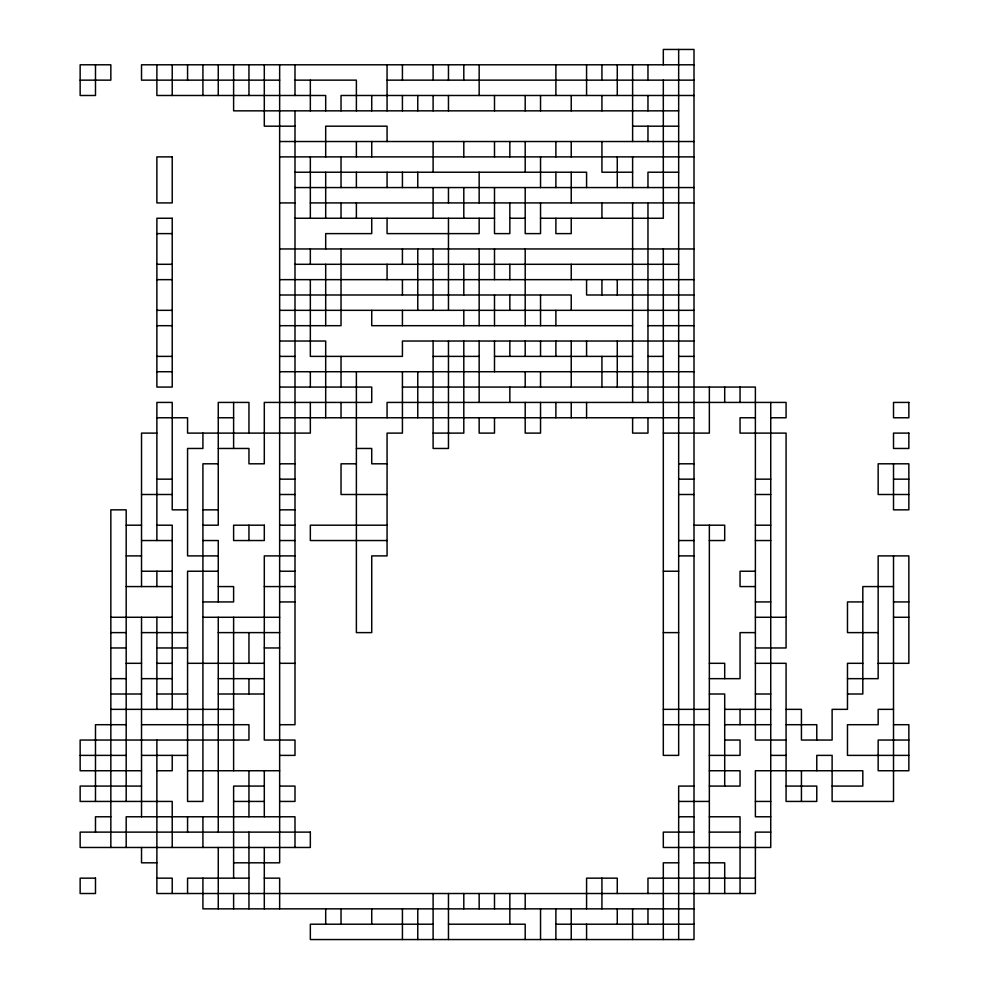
<?xml version="1.0" encoding="UTF-8"?>
<svg xmlns="http://www.w3.org/2000/svg" width="989" height="989" viewBox="0 0 989 989"><rect width="100%" height="100%" fill="white"/><g stroke="black" fill="none" stroke-linecap="round" stroke-linejoin="round"><path stroke-width="1.48" d="M694.006 64.792L141.526 64.792L141.526 80.146L279.652 80.146M80.146 80.146L110.842 80.146L110.842 64.792L80.146 64.792L80.146 95.488L95.488 95.488L95.488 64.792M294.994 80.146L356.386 80.146L356.386 110.842M387.07 80.146L694.006 80.146M694.006 95.488L341.032 95.488L341.032 110.842M678.664 110.842L233.614 110.842L233.614 64.792M294.994 126.184L264.298 126.184L264.298 64.792M632.614 126.184L678.664 126.184M279.652 141.526L694.006 141.526M279.652 156.88L694.006 156.88M294.994 172.222L586.576 172.222L586.576 187.564M632.614 172.222L601.93 172.222L601.93 141.526M678.664 172.222L647.968 172.222L647.968 187.564M294.994 187.564L694.006 187.564M279.652 202.918L294.994 202.918M310.336 202.918L694.006 202.918M294.994 218.26L494.5 218.26M509.842 218.26L525.196 218.26M540.538 218.26L663.31 218.26L663.31 80.146M156.88 233.614L172.222 233.614M279.652 248.956L694.006 248.956M156.88 264.298L172.222 264.298M294.994 264.298L678.664 264.298M156.88 279.652L172.222 279.652M279.652 279.652L694.006 279.652M279.652 294.994L571.234 294.994L571.234 310.336M694.006 294.994L586.576 294.994L586.576 279.652M156.88 310.336L172.222 310.336M279.652 310.336L694.006 310.336M156.88 325.69L172.222 325.69M279.652 325.69L341.032 325.69L341.032 248.956M632.614 325.69L371.728 325.69L371.728 310.336M647.968 325.69L694.006 325.69M279.652 341.032L325.69 341.032L325.69 417.766M694.006 341.032L402.424 341.032L402.424 356.386L310.336 356.386L310.336 279.652M156.88 356.386L172.222 356.386M279.652 356.386L294.994 356.386M433.108 356.386L479.158 356.386M494.5 356.386L632.614 356.386M647.968 356.386L663.31 356.386M678.664 356.386L694.006 356.386M156.88 371.728L172.222 371.728M279.652 371.728L694.006 371.728M279.652 387.07L371.728 387.07L371.728 402.424L264.298 402.424L264.298 463.804L248.956 463.804L248.956 448.462L218.26 448.462M402.424 387.07L755.386 387.07L755.386 740.044L786.082 740.044M156.88 417.766L187.564 417.766L187.564 433.108L310.336 433.108L310.336 402.424M218.26 417.766L233.614 417.766M279.652 417.766L694.006 417.766M755.386 417.766L740.044 417.766L740.044 433.108L786.082 433.108L786.082 647.968L755.386 647.968M770.74 417.766L786.082 417.766L786.082 402.424L387.07 402.424L387.07 417.766M156.88 433.108L141.526 433.108L141.526 586.576M433.108 433.108L463.804 433.108L463.804 341.032M663.31 433.108L709.348 433.108L709.348 387.07M356.386 448.462L371.728 448.462L371.728 463.804L387.07 463.804M218.26 463.804L202.918 463.804L202.918 801.436L187.564 801.436L187.564 571.234L218.26 571.234M279.652 463.804L294.994 463.804M356.386 463.804L341.032 463.804L341.032 494.5L387.07 494.5M678.664 463.804L694.006 463.804M156.88 479.158L172.222 479.158M279.652 479.158L294.994 479.158M678.664 479.158L694.006 479.158M755.386 479.158L770.74 479.158M893.512 479.158L908.854 479.158M141.526 494.5L172.222 494.5M279.652 494.5L294.994 494.5M678.664 494.5L694.006 494.5M755.386 494.5L770.74 494.5M908.854 494.5L878.158 494.5L878.158 463.804L908.854 463.804L908.854 509.842L893.512 509.842L893.512 463.804M187.564 509.842L172.222 509.842L172.222 402.424L156.88 402.424L156.88 540.538M202.918 509.842L218.26 509.842M279.652 509.842L294.994 509.842M126.184 525.196L141.526 525.196M156.88 525.196L172.222 525.196L172.222 709.348M202.918 525.196L218.26 525.196L218.26 402.424L248.956 402.424L248.956 433.108M279.652 525.196L294.994 525.196M387.07 525.196L310.336 525.196L310.336 540.538L387.07 540.538M694.006 525.196L724.702 525.196L724.702 540.538L709.348 540.538M755.386 525.196L770.74 525.196M141.526 540.538L172.222 540.538M202.918 540.538L218.26 540.538L218.26 601.93M279.652 540.538L294.994 540.538M678.664 540.538L694.006 540.538M755.386 540.538L770.74 540.538M126.184 555.892L141.526 555.892M218.26 555.892L187.564 555.892L187.564 448.462L202.918 448.462L202.918 433.108M294.994 555.892L264.298 555.892L264.298 740.044L294.994 740.044L294.994 755.386L279.652 755.386M678.664 555.892L694.006 555.892M141.526 571.234L172.222 571.234M279.652 571.234L294.994 571.234M663.31 571.234L678.664 571.234M755.386 571.234L740.044 571.234L740.044 586.576L755.386 586.576M126.184 586.576L172.222 586.576M218.26 586.576L233.614 586.576L233.614 601.93L202.918 601.93M264.298 586.576L294.994 586.576M893.512 586.576L862.816 586.576L862.816 694.006L847.474 694.006M279.652 601.93L294.994 601.93M755.386 601.93L770.74 601.93M862.816 601.93L847.474 601.93L847.474 632.614L878.158 632.614M893.512 601.93L908.854 601.93M110.842 617.272L172.222 617.272M202.918 617.272L279.652 617.272M755.386 617.272L786.082 617.272M893.512 617.272L908.854 617.272M110.842 632.614L126.184 632.614M141.526 632.614L187.564 632.614M218.26 632.614L279.652 632.614M663.31 632.614L678.664 632.614M755.386 632.614L740.044 632.614L740.044 678.664L709.348 678.664M110.842 647.968L126.184 647.968M156.88 647.968L187.564 647.968M264.298 647.968L279.652 647.968M126.184 663.31L141.526 663.31M156.88 663.31L172.222 663.31M187.564 663.31L264.298 663.31M279.652 663.31L294.994 663.31M709.348 663.31L724.702 663.31L724.702 678.664M755.386 663.31L786.082 663.31L786.082 801.436L816.778 801.436L816.778 786.082L786.082 786.082M862.816 663.31L847.474 663.31L847.474 709.348L832.12 709.348L832.12 740.044L801.436 740.044L801.436 709.348L786.082 709.348M878.158 663.31L908.854 663.31L908.854 555.892L878.158 555.892L878.158 678.664L847.474 678.664M110.842 678.664L126.184 678.664M141.526 678.664L172.222 678.664M218.26 678.664L264.298 678.664M110.842 694.006L141.526 694.006M156.88 694.006L187.564 694.006M218.26 694.006L264.298 694.006M709.348 694.006L724.702 694.006L724.702 786.082M755.386 694.006L770.74 694.006M110.842 709.348L233.614 709.348M663.31 709.348L709.348 709.348M724.702 709.348L770.74 709.348M893.512 709.348L878.158 709.348L878.158 724.702L847.474 724.702L847.474 755.386L908.854 755.386M126.184 724.702L95.488 724.702L95.488 801.436M141.526 724.702L248.956 724.702L248.956 740.044L80.146 740.044L80.146 770.74L141.526 770.74M279.652 724.702L294.994 724.702L294.994 110.842M663.31 724.702L709.348 724.702M724.702 724.702L770.74 724.702M786.082 724.702L816.778 724.702L816.778 740.044M893.512 724.702L908.854 724.702L908.854 770.74L878.158 770.74L878.158 740.044L908.854 740.044M724.702 740.044L740.044 740.044L740.044 755.386L709.348 755.386M80.146 755.386L126.184 755.386M141.526 755.386L187.564 755.386M770.74 755.386L786.082 755.386M156.88 770.74L172.222 770.74L172.222 755.386M187.564 770.74L279.652 770.74M709.348 770.74L740.044 770.74L740.044 786.082L709.348 786.082M141.526 786.082L80.146 786.082L80.146 801.436L172.222 801.436L172.222 847.474M264.298 786.082L233.614 786.082L233.614 878.158M279.652 786.082L294.994 786.082L294.994 801.436L279.652 801.436M694.006 786.082L678.664 786.082L678.664 939.55M832.12 786.082L862.816 786.082L862.816 770.74L755.386 770.74L755.386 816.778L770.74 816.778M233.614 801.436L264.298 801.436M678.664 801.436L709.348 801.436M755.386 801.436L770.74 801.436M110.842 816.778L95.488 816.778L95.488 832.12M678.664 816.778L694.006 816.778M709.348 816.778L740.044 816.778L740.044 893.512M694.006 832.12L663.31 832.12L663.31 847.474L770.74 847.474L770.74 402.424M709.348 832.12L740.044 832.12M770.74 832.12L755.386 832.12L755.386 893.512L156.88 893.512L156.88 740.044M156.88 862.816L141.526 862.816L141.526 847.474M233.614 862.816L279.652 862.816L279.652 64.792M678.664 862.816L663.31 862.816L663.31 939.55M694.006 862.816L724.702 862.816L724.702 893.512M156.88 878.158L172.222 878.158L172.222 893.512M248.956 878.158L187.564 878.158L187.564 893.512M264.298 878.158L279.652 878.158L279.652 908.854M755.386 878.158L647.968 878.158L647.968 893.512M694.006 908.854L202.918 908.854L202.918 878.158M433.108 924.208L310.336 924.208L310.336 939.55L694.006 939.55L694.006 49.45L663.31 49.45L663.31 64.792M448.462 924.208L525.196 924.208L525.196 939.55M555.892 924.208L694.006 924.208M893.512 555.892L893.512 801.436L832.12 801.436L832.12 755.386L816.778 755.386L816.778 770.74M801.436 770.74L801.436 801.436M740.044 387.07L740.044 402.424M740.044 709.348L740.044 724.702M724.702 387.07L724.702 402.424M709.348 525.196L709.348 893.512M678.664 49.45L678.664 755.386L663.31 755.386L663.31 248.956M647.968 64.792L647.968 80.146M647.968 95.488L647.968 110.842M647.968 126.184L647.968 141.526M647.968 202.918L647.968 402.424M647.968 417.766L647.968 433.108L632.614 433.108L632.614 417.766M647.968 908.854L647.968 924.208M632.614 64.792L632.614 141.526M632.614 156.88L632.614 187.564M632.614 202.918L632.614 402.424M632.614 908.854L632.614 939.55M617.272 64.792L617.272 95.488M617.272 156.88L617.272 187.564M617.272 279.652L617.272 294.994M617.272 341.032L617.272 387.07M617.272 893.512L617.272 878.158L586.576 878.158L586.576 908.854M617.272 908.854L617.272 924.208M601.93 64.792L601.93 80.146M601.93 95.488L601.93 110.842M601.93 202.918L601.93 218.26M601.93 279.652L601.93 294.994M601.93 356.386L601.93 387.07M601.93 878.158L601.93 908.854M586.576 64.792L586.576 95.488M586.576 341.032L586.576 356.386M586.576 402.424L586.576 417.766M586.576 924.208L586.576 939.55M571.234 95.488L571.234 110.842M571.234 141.526L571.234 156.88M571.234 172.222L571.234 202.918M571.234 218.26L571.234 233.614L555.892 233.614L555.892 218.26M571.234 264.298L571.234 279.652M571.234 341.032L571.234 387.07M571.234 402.424L571.234 417.766M571.234 908.854L571.234 939.55M555.892 64.792L555.892 95.488M555.892 141.526L555.892 156.88M555.892 172.222L555.892 187.564M555.892 310.336L555.892 325.69M555.892 341.032L555.892 356.386M555.892 402.424L555.892 417.766M555.892 908.854L555.892 939.55M540.538 95.488L540.538 110.842M540.538 156.88L540.538 187.564M540.538 202.918L540.538 233.614L525.196 233.614L525.196 187.564M540.538 294.994L540.538 325.69M540.538 341.032L540.538 356.386M540.538 371.728L540.538 387.07M540.538 402.424L540.538 433.108L525.196 433.108L525.196 402.424M540.538 908.854L540.538 939.55M525.196 95.488L525.196 110.842M525.196 141.526L525.196 172.222M525.196 248.956L525.196 325.69M525.196 341.032L525.196 356.386M525.196 371.728L525.196 387.07M525.196 893.512L525.196 908.854M509.842 141.526L509.842 156.88M509.842 202.918L509.842 233.614L494.5 233.614L494.5 187.564M509.842 264.298L509.842 279.652M509.842 294.994L509.842 310.336M509.842 341.032L509.842 356.386M509.842 387.07L509.842 402.424M509.842 893.512L509.842 924.208M494.5 95.488L494.5 110.842M494.5 141.526L494.5 156.88M494.5 248.956L494.5 279.652M494.5 294.994L494.5 325.69M494.5 341.032L494.5 371.728M494.5 417.766L494.5 433.108L479.158 433.108L479.158 417.766M494.5 893.512L494.5 908.854M479.158 64.792L479.158 95.488M479.158 172.222L479.158 202.918M479.158 218.26L479.158 233.614L387.07 233.614L387.07 218.26M479.158 248.956L479.158 325.69M479.158 341.032L479.158 402.424M479.158 893.512L479.158 908.854M463.804 64.792L463.804 80.146M463.804 141.526L463.804 156.88M463.804 187.564L463.804 218.26M463.804 264.298L463.804 294.994M463.804 310.336L463.804 325.69M463.804 893.512L463.804 908.854M448.462 64.792L448.462 80.146M448.462 95.488L448.462 110.842M448.462 187.564L448.462 202.918M448.462 218.26L448.462 310.336M448.462 341.032L448.462 448.462L433.108 448.462L433.108 341.032M448.462 893.512L448.462 939.55M433.108 64.792L433.108 80.146M433.108 95.488L433.108 110.842M433.108 141.526L433.108 172.222M433.108 187.564L433.108 218.26M433.108 248.956L433.108 310.336M433.108 893.512L433.108 939.55M417.766 95.488L417.766 110.842M417.766 172.222L417.766 187.564M417.766 248.956L417.766 310.336M417.766 371.728L417.766 417.766M417.766 908.854L417.766 939.55M402.424 64.792L402.424 80.146M402.424 95.488L402.424 110.842M402.424 172.222L402.424 187.564M402.424 248.956L402.424 264.298M402.424 279.652L402.424 294.994M402.424 310.336L402.424 325.69M402.424 371.728L402.424 433.108L387.07 433.108L387.07 555.892L371.728 555.892L371.728 632.614L356.386 632.614L356.386 371.728M402.424 908.854L402.424 939.55M387.07 64.792L387.07 110.842M387.07 141.526L387.07 126.184L325.69 126.184L325.69 156.88M387.07 172.222L387.07 187.564M387.07 264.298L387.07 279.652M371.728 95.488L371.728 110.842M371.728 141.526L371.728 156.88M371.728 218.26L371.728 233.614L325.69 233.614L325.69 248.956M371.728 908.854L371.728 924.208M356.386 141.526L356.386 156.88M356.386 172.222L356.386 187.564M356.386 202.918L356.386 218.26M341.032 156.88L341.032 187.564M341.032 202.918L341.032 218.26M341.032 356.386L341.032 387.07M341.032 402.424L341.032 417.766M341.032 908.854L341.032 924.208M325.69 110.842L325.69 95.488L156.88 95.488L156.88 64.792M325.69 172.222L325.69 218.26M325.69 264.298L325.69 325.69M325.69 908.854L325.69 924.208M310.336 80.146L310.336 110.842M310.336 156.88L310.336 218.26M310.336 248.956L310.336 264.298M310.336 371.728L310.336 387.07M294.994 64.792L294.994 95.488M294.994 847.474L294.994 816.778L126.184 816.778L126.184 847.474M264.298 770.74L264.298 816.778M264.298 847.474L264.298 908.854M248.956 64.792L248.956 95.488M248.956 525.196L248.956 540.538M248.956 632.614L248.956 663.31M248.956 678.664L248.956 694.006M248.956 770.74L248.956 816.778M248.956 832.12L248.956 908.854M233.614 402.424L233.614 448.462M233.614 617.272L233.614 770.74M233.614 893.512L233.614 908.854M218.26 64.792L218.26 95.488M218.26 617.272L218.26 832.12M218.26 847.474L218.26 908.854M202.918 64.792L202.918 95.488M202.918 816.778L202.918 847.474M187.564 64.792L187.564 80.146M187.564 816.778L187.564 832.12M172.222 64.792L172.222 95.488M156.88 571.234L156.88 586.576M156.88 617.272L156.88 709.348M141.526 617.272L141.526 816.778M126.184 801.436L126.184 509.842L110.842 509.842L110.842 847.474M172.222 156.88L156.88 156.88L156.88 202.918L172.222 202.918L172.222 156.88M172.222 218.26L156.88 218.26L156.88 387.07L172.222 387.07L172.222 218.26M908.854 402.424L893.512 402.424L893.512 417.766L908.854 417.766L908.854 402.424M908.854 433.108L893.512 433.108L893.512 448.462L908.854 448.462L908.854 433.108M264.298 525.196L233.614 525.196L233.614 540.538L264.298 540.538L264.298 525.196M310.336 832.12L80.146 832.12L80.146 847.474L310.336 847.474L310.336 832.12M95.488 878.158L80.146 878.158L80.146 893.512L95.488 893.512L95.488 878.158"/></g></svg>
